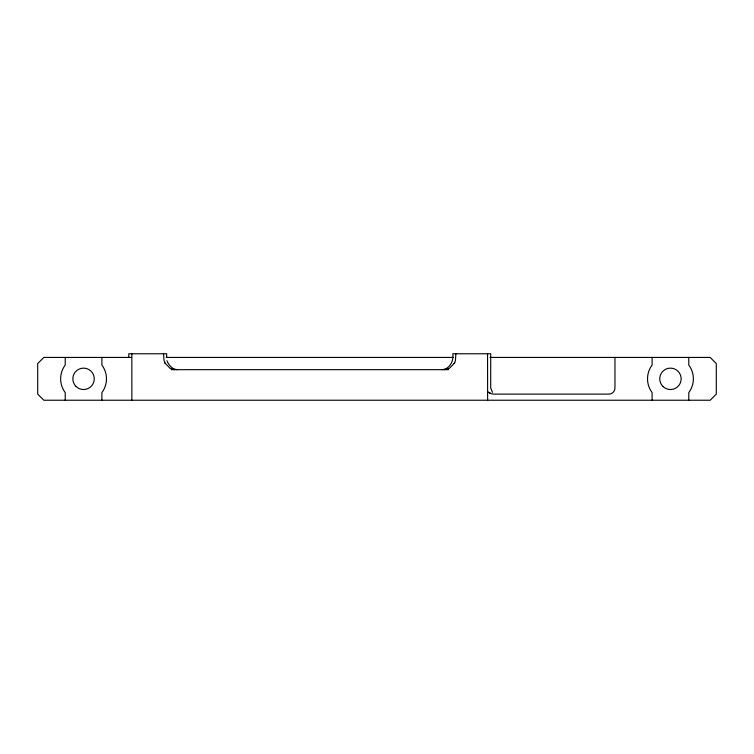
<?xml version="1.0" encoding="UTF-8"?>
<svg xmlns="http://www.w3.org/2000/svg" width="754" height="754" viewBox="0 0 754 754"><rect width="100%" height="100%" fill="white"/><g stroke="black" fill="none" stroke-linecap="round" stroke-linejoin="round"><path stroke-width="1.13" d="M166.634 357.434L166.691 353.767L128.793 353.767L128.793 357.434M454.228 363.551L455.444 360.601L455.868 353.767M454.851 362.74L449.478 368.272L444.521 369.667M441.957 369.667C449.648 369.375 453.983 360.714 452.805 353.767L490.713 353.767L490.703 388.008L492.485 392.325M131.102 357.434L43.817 357.434L37.7 363.551L37.7 394.116L43.817 400.233L710.183 400.233L716.3 394.116L716.3 363.551L710.183 357.434L490.025 357.434M166.257 357.434L453.531 357.434M171.13 369.667L448.564 369.667M174.975 369.667L170.018 368.272L164.655 362.74M177.539 369.667C172.355 369.611 168.708 365.172 166.945 360.723M487.518 391.76L491.099 393.711L493.644 394.116L608.846 394.116A6.117 6.117 0 0 0 614.962 388.008L614.962 357.434M490.128 393.296L489.073 392.325L489.949 393.258M165.277 363.551L164.052 360.601L163.533 353.767M487.546 353.767L487.64 400.233M131.846 353.767L131.865 400.233M688.788 357.434L688.788 365.077A22.922 22.922 0 0 1 688.788 392.589L688.788 400.233M652.106 357.434L652.106 365.077A22.922 22.922 0 0 0 652.106 392.589L652.106 400.233M101.894 357.434L101.894 365.077A22.922 22.922 0 0 1 101.894 392.589L101.894 400.233M65.212 357.434L65.212 365.077A22.922 22.922 0 0 0 65.212 392.589L65.212 400.233M75.984 386.397A10.697 10.697 0 0 0 93.882 381.599A10.697 10.697 0 0 0 80.782 368.499A10.697 10.697 0 0 0 75.984 386.397M662.879 386.397A10.697 10.697 0 0 0 680.787 381.599A10.697 10.697 0 0 0 667.676 368.499A10.697 10.697 0 0 0 662.879 386.397"/></g></svg>
